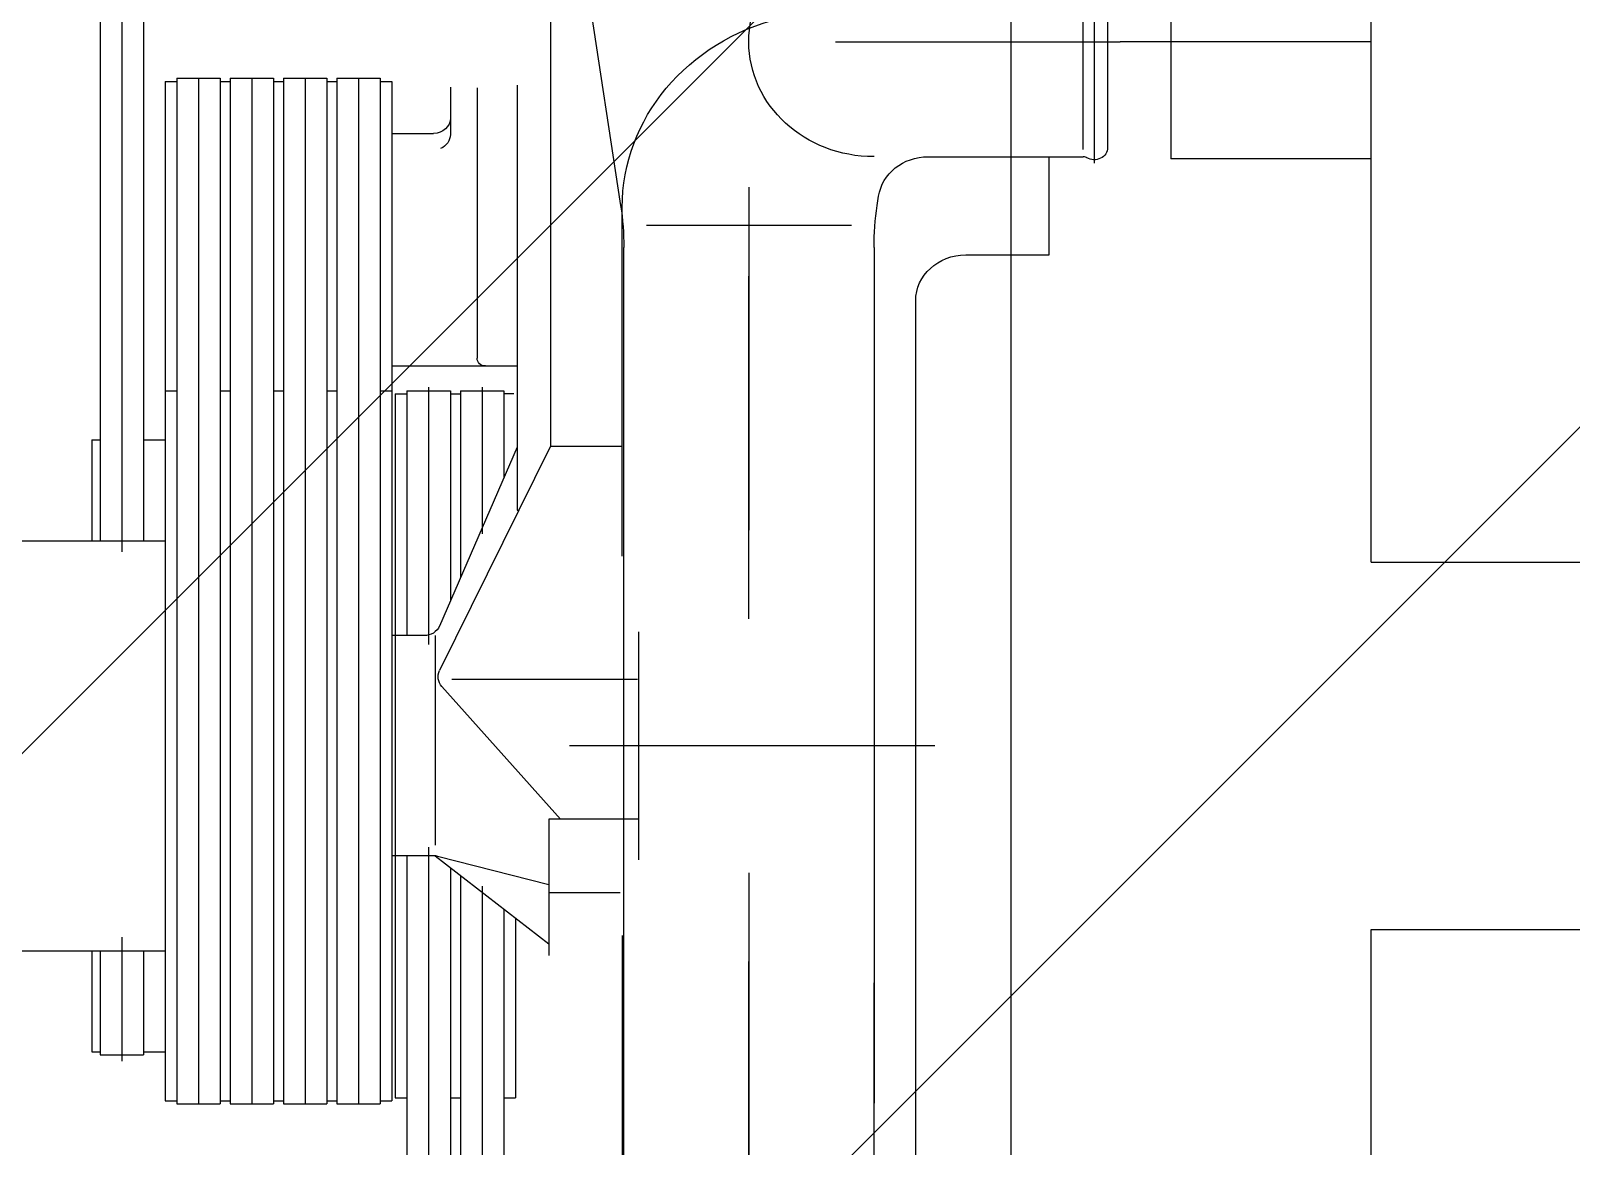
# Model space of a CAD drawing. Header units: millimetres. Extents: x -77 to 207, y -160 to 187.
# Drawn here: x -52.0251 to -51.5757, y 34.7867 to 35.1121 of the extents above; entities that cross this region are included whole.
import ezdxf
from ezdxf.xclip import XClip

# ---------------------------------------------------------------- set-up
doc = ezdxf.new("R2010")
doc.units = ezdxf.units.MM
doc.header["$LTSCALE"] = 0.1
doc.linetypes.add('X REF - ANELO INST bind$0$X REF - ANELO$0$CENTER', pattern=[2, 1.25, -0.25, 0.25, -0.25])
doc.linetypes.add('X REF - ANELO INST bind$0$X REF - ANELO$0$CENTER2', pattern=[1.125, 0.75, -0.125, 0.125, -0.125])
doc.layers.add('C01 Foil blanco', color=30, linetype='Continuous')
doc.layers.add('X REF - ANELO INST bind$0$X REF - ANELO$0$E-GENERAL', color=8, linetype='Continuous')

# ---------------------------------------------------------------- blocks, each defined once
blk = doc.blocks.new('X REF - ANELO INST bind$0$X REF - ANELO$0$grupo electrogeno')
at = {"layer": 'X REF - ANELO INST bind$0$X REF - ANELO$0$E-GENERAL'}
for p, q in [((-163.84749, 149.80901), (-163.84749, 150.73759)), ((-163.74237, 150.56348), (-163.74237, 150.32687)), ((-164.02365, 150.30544), (-164.02365, 150.44714)), ((-164.01733, 150.30285), (-164.01733, 150.4458)), ((-164.011, 150.30888), (-164.011, 150.4458)), ((-164.00808, 150.31115), (-164.00808, 150.4458)), ((-164.00175, 150.31428), (-164.00175, 150.4458)), ((-163.99543, 150.32095), (-163.99543, 150.4458)), ((-163.96088, 150.32866), (-163.96088, 150.43037)), ((-163.96039, 150.43178), (-163.96039, 150.12793)), ((-163.88739, 150.43178), (-163.88739, 150.34242)), ((-164.09422, 150.07945), (-164.09422, 150.37687)), ((-164.09422, 150.37687), (-164.09081, 150.37687)), ((-164.09081, 150.07855), (-164.09081, 150.37777)), ((-164.09081, 150.37777), (-164.07816, 150.37777)), ((-164.08448, 150.07855), (-164.08448, 150.37777)), ((-164.07816, 150.07855), (-164.07816, 150.37777)), ((-164.07816, 150.37687), (-164.07524, 150.37687)), ((-164.07524, 150.07855), (-164.07524, 150.37777)), ((-164.07524, 150.37777), (-164.06259, 150.37777)), ((-164.06891, 150.07855), (-164.06891, 150.37777)), ((-164.06259, 150.07855), (-164.06259, 150.37777)), ((-164.06259, 150.37687), (-164.05967, 150.37687)), ((-164.05967, 150.07855), (-164.05967, 150.37777)), ((-164.05967, 150.37777), (-164.04701, 150.37777)), ((-164.05334, 150.07855), (-164.05334, 150.37777)), ((-164.04701, 150.07855), (-164.04701, 150.37777)), ((-164.04701, 150.37687), (-164.04409, 150.37687)), ((-164.04409, 150.07855), (-164.04409, 150.37777)), ((-164.04409, 150.37777), (-164.03144, 150.37777)), ((-164.03777, 150.07855), (-164.03777, 150.37777)), ((-164.03144, 150.07855), (-164.03144, 150.37777)), ((-164.03144, 150.37687), (-164.02803, 150.37687)), ((-164.02803, 150.07945), (-164.02803, 150.37687)), ((-164.02706, 150.17062), (-164.02706, 150.37598)), ((-164.02706, 150.37598), (-164.02365, 150.37598)), ((-164.011, 150.37598), (-164.00808, 150.37598)), ((-163.99543, 150.37598), (-163.99202, 150.37598)), ((-163.99202, 150.32359), (-163.99202, 150.37598)), ((-163.88739, 150.12793), (-163.88739, 150.37754)), ((-164.10687, 150.3291), (-164.10687, 150.36526)), ((-164.11563, 150.36259), (-164.1132, 150.36259)), ((-164.11563, 150.33312), (-164.11563, 150.36259)), ((-164.1132, 150.33312), (-164.1132, 150.36348)), ((-164.1132, 150.36348), (-164.10054, 150.36348)), ((-164.10054, 150.33312), (-164.10054, 150.36348)), ((-164.10054, 150.36259), (-164.09422, 150.36259)), ((-164.23097, 150.33312), (-164.09422, 150.33312)), ((-163.98229, 150.31303), (-163.98229, 150.33446)), ((-163.98229, 150.33113), (-164.01539, 150.30549)), ((-163.74237, 150.32687), (-163.29952, 150.32687)), ((-163.98229, 150.29473), (-163.98229, 150.31616)), ((-163.96144, 150.31616), (-163.98229, 150.31616)), ((-163.98229, 150.3139), (-164.01474, 150.30561)), ((-163.95601, 150.30652), (-163.95601, 150.24009)), ((-164.01605, 150.30544), (-164.02803, 150.30544)), ((-164.01538, 150.24116), (-164.01538, 150.30225)), ((-163.97883, 150.29473), (-164.01346, 150.25602)), ((-163.95601, 150.29473), (-163.98229, 150.29473)), ((-164.01055, 150.25388), (-163.95638, 150.25388)), ((-163.9818, 150.18583), (-164.01413, 150.25135)), ((-164.01733, 150.16863), (-164.01733, 150.2437)), ((-164.01868, 150.24116), (-164.02803, 150.24116)), ((-164.02365, 150.16973), (-164.02365, 150.24116)), ((-163.99153, 150.18618), (-164.01416, 150.23835)), ((-164.011, 150.16973), (-164.011, 150.23106)), ((-164.00808, 150.16973), (-164.00808, 150.22433)), ((-164.10687, 149.93581), (-164.10687, 150.21675)), ((-163.96088, 150.21794), (-163.96088, 150.11623)), ((-163.74237, 150.21973), (-163.29952, 150.21973)), ((-163.74237, 150.21973), (-163.74237, 149.98312)), ((-164.23097, 150.21348), (-164.09422, 150.21348)), ((-164.11563, 150.18402), (-164.11563, 150.21348)), ((-164.1132, 149.93492), (-164.1132, 150.21348)), ((-164.10054, 149.93492), (-164.10054, 150.21348)), ((-164.00175, 150.16863), (-164.00175, 150.21147)), ((-163.99153, 150.08057), (-163.99153, 150.20455)), ((-163.99153, 150.20455), (-163.99104, 150.20455)), ((-163.99543, 150.16973), (-163.99543, 150.19516)), ((-163.9818, 150.05414), (-163.9818, 150.18583)), ((-163.9818, 150.18583), (-163.96088, 150.18583)), ((-164.11563, 150.18402), (-164.1132, 150.18402)), ((-164.10054, 150.18402), (-164.09422, 150.18402)), ((-164.09422, 150.16973), (-164.09081, 150.16973)), ((-164.07816, 150.16973), (-164.07524, 150.16973)), ((-164.06259, 150.16973), (-164.05967, 150.16973)), ((-164.04701, 150.16973), (-164.04409, 150.16973)), ((-164.03144, 150.16973), (-164.02803, 150.16973)), ((-164.02706, 150.17062), (-164.02365, 150.17062)), ((-164.02365, 150.16973), (-164.011, 150.16973)), ((-164.011, 150.17062), (-164.00808, 150.17062)), ((-164.00808, 150.16973), (-163.99543, 150.16973)), ((-163.99251, 150.17062), (-163.99543, 150.17062)), ((-164.02803, 150.16248), (-163.99153, 150.16248)), ((-164.00321, 150.08134), (-164.00321, 150.16025)), ((-163.86063, 150.13009), (-163.83629, 150.13009)), ((-163.96131, 150.11565), (-163.9825, 149.97572)), ((-163.88647, 150.11565), (-163.88606, 150.11298)), ((-163.74237, 150.10201), (-163.80085, 150.10201)), ((-163.80085, 150.03388), (-163.80085, 150.10201)), ((-164.011, 150.08114), (-164.011, 150.09495)), ((-163.82643, 150.09929), (-163.82643, 150.03635)), ((-164.02803, 150.09463), (-164.01587, 150.09463)), ((-164.09422, 150.07945), (-164.09081, 150.07945)), ((-164.09081, 150.07855), (-164.07816, 150.07855)), ((-164.07816, 150.07945), (-164.07524, 150.07945)), ((-164.07524, 150.07855), (-164.06259, 150.07855)), ((-164.06259, 150.07945), (-164.05967, 150.07945)), ((-164.05967, 150.07855), (-164.04701, 150.07855)), ((-164.04701, 150.07945), (-164.04409, 150.07945)), ((-164.04409, 150.07855), (-164.03144, 150.07855)), ((-164.03144, 150.07945), (-164.02803, 150.07945)), ((-163.74237, 150.06794), (-163.81554, 150.06794))]:
    blk.add_line(p, q, dxfattribs=at)
at = {"layer": 'X REF - ANELO INST bind$0$X REF - ANELO$0$E-GENERAL', "linetype": 'X REF - ANELO INST bind$0$X REF - ANELO$0$CENTER2'}
for p, q in [((-163.92389, 150.63625), (-163.92389, 149.95187)), ((-163.92389, 149.91036), (-163.92389, 150.59473)), ((-163.87623, 150.2733), (-163.97917, 150.2733)), ((-163.86968, 150.2733), (-163.978, 150.2733))]:
    blk.add_line(p, q, dxfattribs=at)
at = {"layer": 'X REF - ANELO INST bind$0$X REF - ANELO$0$E-GENERAL', "linetype": 'Continuous'}
for p, q in [((-163.87523, 150.44499), (-163.87523, 150.14348)), ((-163.83629, 150.13009), (-163.83629, 150.10143)), ((-163.89392, 150.12152), (-163.95377, 150.12152)), ((-163.8716, 150.10143), (-163.82638, 150.10143)), ((-163.81926, 150.03714), (-163.81926, 150.09875))]:
    blk.add_line(p, q, dxfattribs=at)
at = {"layer": 'X REF - ANELO INST bind$0$X REF - ANELO$0$E-GENERAL', "linetype": 'X REF - ANELO INST bind$0$X REF - ANELO$0$CENTER'}
for p, q in [((-163.82315, 150.03177), (-163.82315, 150.10332)), ((-163.89862, 150.06794), (-163.81554, 150.06794))]:
    blk.add_line(p, q, dxfattribs=at)
at = {"layer": 'X REF - ANELO INST bind$0$X REF - ANELO$0$E-GENERAL'}
for centre, major_axis, ratio, start_param, end_param in [((-164.01605, 150.30991), (0.00329, 0.00329), 1, 3.926991, 4.221629), ((-164.0097, 150.25319), (0.00487, 0), 0.91735, 2.454329, 3.566659), ((-164.01868, 150.23669), (-0.00487, 0), 0.91735, 3.520284, 4.712389), ((-164.00078, 150.16025), (0.00243, 0), 0.91735, 1.570796, 3.141593), ((-163.86063, 150.14348), (0.0146, 0), 0.91735, 3.141593, 4.712389), ((-164.05772, 150.12793), (-0.09733, 0), 0.91735, 3.003587, 3.141593), ((-163.79006, 150.12793), (0.09733, 0), 0.91735, 3.141593, 3.279599), ((-163.89858, 150.11623), (0.06229, 0), 0.91735, 3.141593, 4.45059), ((-163.8716, 150.11482), (0.0146, 0), 0.91735, 3.279599, 4.712389), ((-163.88739, 150.0679), (-0.03654, 0), 0.91735, -1.570796, 1.570796), ((-163.82638, 150.10321), (-0.00132, 0.00132), 1, 2.356194, 2.982248), ((-163.82315, 150.09875), (-0.00389, 0), 0.91735, 3.141593, 5.298075), ((-164.01587, 150.09495), (0.00487, 0), 0.91735, 0, 1.143568), ((-164.01587, 150.09016), (-0.00487, 0), 0.91735, 3.141593, 4.712389)]:
    blk.add_ellipse(centre, major_axis=major_axis, ratio=ratio, start_param=start_param, end_param=end_param, dxfattribs=at)
blk = doc.blocks.new('X REF - ANELO INST bind$0$X REF - ANELO$0$A$C1F186A80')
at = {"xscale": -1, "rotation": 180}
blk.add_blockref('X REF - ANELO INST bind$0$X REF - ANELO$0$grupo electrogeno', (165.30672, 151.35615), dxfattribs=at)
blk = doc.blocks.new('X REF - ANELO INST bind$0$X REF - ANELO')
blk.add_blockref('X REF - ANELO INST bind$0$X REF - ANELO$0$A$C1F186A80', (-53.1984, 33.82066))
blk = doc.blocks.new('X REF - ANELO INST bind')
ref = blk.add_blockref('X REF - ANELO INST bind$0$X REF - ANELO', (0, 0))
XClip(ref).set_block_clipping_path([(-76.9680737415, -24.7711317477), (92.9860355418, 61.1669630168)])

msp = doc.modelspace()

# ---------------------------------------------------------------- hatches: boundary and pattern name
at = {"layer": 'C01 Foil blanco'}
h = msp.add_hatch(dxfattribs=at)
h.set_pattern_fill('ANSI31', color=256, scale=0.08, style=0)
h.paths.add_polyline_path([(-44.75879, 37.43658), (-44.75879, 41.58806), (-53.19843, 41.58801), (-53.19843, 33.67851), (-49.10586, 33.67851), (-49.10467, 37.43657)])
h = msp.add_hatch(dxfattribs=at)
h.set_pattern_fill('ANSI31', color=256, scale=0.08, style=0)
edge = h.paths.add_edge_path()
edge.add_line((-49.02141, 4.58487), (-49.02141, 14.56085))
edge.add_line((-49.02141, 14.56085), (-53.1984, 14.56085))
edge.add_line((-53.1984, 14.56085), (-53.1984, 16.71429))
edge.add_line((-53.1984, 16.71429), (-49.02145, 16.71429))
edge.add_line((-49.02145, 16.71429), (-49.02145, 37.38051))
edge.add_line((-49.02145, 37.38051), (-26.4226, 37.38051))
edge.add_line((-26.4226, 37.38051), (-26.4226, 33.42657))
edge.add_line((-26.4226, 33.42657), (-29.12064, 33.42657))
edge.add_line((-29.12064, 33.42657), (-29.12064, 29.24522))
edge.add_line((-29.12064, 29.24522), (-42.67707, 29.24523))
edge.add_line((-42.67707, 29.24523), (-42.67641, 4.58487))
edge.add_line((-42.67641, 4.58487), (-49.02141, 4.58502))

# ---------------------------------------------------------------- block references
msp.add_blockref('X REF - ANELO INST bind', (0, 0))

doc.saveas('drawing.dxf')
